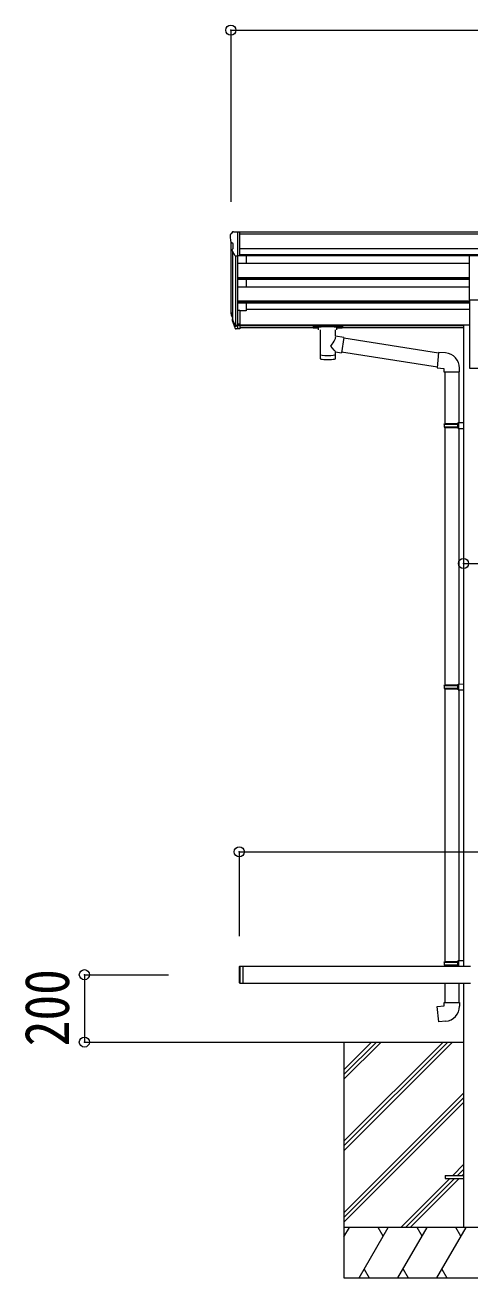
# Model space of a CAD drawing. Units: millimetres at full size, sheet at 1:30; details may follow other scales. Extents: x -8432 to 8432, y -5820 to 5820.
# Drawn here: x 777 to 2098, y -3639 to 80 of the extents above; entities that cross this region are included whole.
import ezdxf
from ezdxf.enums import TextEntityAlignment as Align

# ---------------------------------------------------------------- set-up
doc = ezdxf.new("R2010")
doc.units = ezdxf.units.MM
doc.header["$LTSCALE"] = 30
doc.header["$PDMODE"] = 32
doc.header["$PDSIZE"] = 30
for name, color, linetype, lineweight in [('0-0_0', 7, 'Continuous', 9), ('0-3_ELV2', 4, 'Continuous', 9), ('0-6_OTH_LINE', 6, 'Continuous', 9), ('0-9_OUTLINE', 7, 'Continuous', 9)]:
    doc.layers.add(name, color=color, linetype=linetype, lineweight=lineweight)
doc.styles.add('ＭＳ ゴシック', font='')
doc.styles.get('ＭＳ ゴシック').set_extended_font_data('MS Gothic')

msp = doc.modelspace()

# ---------------------------------------------------------------- linework, layer by layer
at = {"layer": '0-0_0'}
for p, q in [((994.47, -2938.6), (2079.5, -2938.6)), ((1724.3, -2938.6), (1724.3, -3638.59)), ((1724.3, -3232.77), (2018.48, -2938.6)), ((1724.3, -3246.91), (2032.63, -2938.6)), ((1724.3, -3261.06), (2046.77, -2938.6)), ((1724.3, -3048.93), (1834.64, -2938.6)), ((1724.3, -3034.78), (1820.49, -2938.6)), ((1724.3, -3020.64), (1806.35, -2938.6)), ((1724.3, -3444.9), (2079.1, -3090.11)), ((1724.3, -3459.05), (2079.1, -3104.25)), ((1724.3, -3473.19), (2079.1, -3118.39)), ((2047.25, -3334.1), (2079.1, -3302.24)), ((1892.75, -3488.59), (2038.25, -3343.1)), ((1906.89, -3488.59), (2052.39, -3343.1)), ((1921.03, -3488.59), (2066.53, -3343.1)), ((2061.39, -3334.1), (2079.1, -3316.38)), ((2075.53, -3334.1), (2079.1, -3330.52)), ((2524.3, -3488.59), (1724.3, -3488.59)), ((1724.3, -3516.1), (1740.18, -3488.59)), ((1769.05, -3638.59), (1855.65, -3488.59)), ((1840.65, -3514.58), (1825.65, -3488.59)), ((1884.52, -3638.59), (1971.12, -3488.59)), ((1956.12, -3514.58), (1941.12, -3488.59)), ((1999.99, -3638.59), (2086.59, -3488.59)), ((2071.59, -3514.58), (2056.59, -3488.59)), ((1724.3, -3638.59), (2524.3, -3638.59)), ((1784.05, -3612.62), (1799.05, -3638.59)), ((1899.52, -3612.62), (1914.52, -3638.59)), ((2014.99, -3612.61), (2029.99, -3638.59))]:
    msp.add_line(p, q, dxfattribs=at)
at = {"layer": '0-3_ELV2'}
for p, q in [((1386.5, -542.97), (1386.5, -543.6)), ((1393.41, -534.16), (1389.35, -539.97)), ((1396.5, -533.6), (1394.17, -533.74)), ((1396.5, -533.6), (1415, -533.6)), ((1408.5, -533.6), (1408.5, -767.32)), ((1415, -533.6), (1425, -533.68)), ((1415, -605.58), (1415, -533.6)), ((4266.01, -535.2), (1415, -535.2)), ((4266.01, -540.42), (1415, -540.42)), ((1425, -535.2), (1425, -533.68)), ((1388.5, -564.17), (1388.5, -766.95)), ((1389.04, -564.78), (1394.35, -567.85)), ((1400.88, -604.77), (1391.88, -589.17)), ((1393.48, -591.94), (1393.48, -793.66)), ((1394.5, -568.11), (1394.5, -584.39)), ((4266.01, -583.95), (1415, -583.95)), ((1402.5, -606.1), (1402.5, -812.1)), ((1408.5, -606.58), (1403.3, -606.26)), ((1415, -605.58), (1408.5, -605.58)), ((1408.5, -627.11), (2097, -627.11)), ((4266.01, -601.8), (1415, -601.8)), ((2097, -605.05), (1415, -605.05)), ((1433.5, -605.05), (1433.5, -627.11)), ((2097, -736.02), (2097, -604.23)), ((2097, -604.23), (2152, -604.23)), ((1408.5, -668.99), (2097, -668.99)), ((1408.5, -670.48), (2097, -670.48)), ((1408.5, -674.8), (2097, -674.8)), ((1408.5, -697.21), (2097, -697.21)), ((1433.5, -674.8), (1433.5, -697.21)), ((1408.5, -739.09), (2097, -739.09)), ((1408.5, -740.59), (2097, -740.59)), ((2097, -736.02), (2097, -938.6)), ((2097, -736.02), (2152, -736.02)), ((1390.2, -780.13), (1393.48, -787.19)), ((1408.5, -744.91), (2097, -744.91)), ((1408.5, -767.32), (1408.5, -822.09)), ((1415, -767.32), (1408.5, -767.32)), ((1415, -767.32), (1415, -821.35)), ((1433.5, -767.95), (1415, -767.95)), ((1433.5, -744.91), (1433.5, -767.95)), ((1433.5, -763.01), (2097, -763.01)), ((1389.6, -781.51), (1393.48, -789.46)), ((1391.91, -792.78), (1392.25, -797.19)), ((1392.25, -797.19), (1401.06, -820.74)), ((1392.87, -796.62), (1401.06, -812.8)), ((1402.07, -811.67), (1394.32, -796.27)), ((1408.5, -812.35), (1403.37, -812.35)), ((1408.5, -814.16), (1403.66, -814.16)), ((1415, -807.45), (1408.5, -807.45)), ((1415, -812.33), (1408.5, -812.33)), ((1415, -810.02), (2079.3, -810.02)), ((1415, -811.42), (2079.3, -811.42)), ((2079.3, -809.6), (2079.3, -2713.6)), ((2079.3, -809.6), (2097, -809.6)), ((1408.5, -822.09), (1403.66, -822.09)), ((1415, -821.35), (1408.5, -821.35)), ((1649, -819.11), (1415, -819.11)), ((2079.3, -819.11), (1703, -819.11)), ((2097, -938.6), (2152, -938.6)), ((1415.5, -2713.6), (1415.5, -2763.6)), ((1423.5, -2713.6), (1423.5, -2763.6)), ((1423.5, -2713.6), (2099.5, -2713.6)), ((1413.5, -2715.6), (1413.5, -2761.6)), ((1413.5, -2761.6), (1415.5, -2763.6)), ((1415.5, -2763.6), (1423.5, -2763.6)), ((1423.5, -2763.6), (2099.5, -2763.6)), ((2079.5, -2763.6), (2079.5, -3488.6)), ((2024.3, -3334.1), (2024.3, -3343.1)), ((2024.3, -3334.1), (2079.1, -3334.1)), ((2024.3, -3343.1), (2079.1, -3343.1))]:
    msp.add_line(p, q, dxfattribs=at)
msp.add_lwpolyline([(1413.5, -2715.6), (1415.5, -2713.6), (1423.5, -2713.6)], dxfattribs=at)
for centre, radius, start, end in [((1389.5, -542.97), 3, 93, 180), ((1588.5, -543.6), 202, 180, 184.94904), ((1394.23, -534.74), 1, 93.5, 145), ((1393.41, -560.41), 6.18, 185.7035, 224.99897), ((1394.48, -587.67), 3, 94.7167, 210), ((1394.2, -584.39), 0.3, 274.7167, 0), ((1394.2, -568.11), 0.3, 0, 60), ((1403.48, -603.27), 3, 210, 266.5), ((1417.69, -772.39), 29.53, 186.50806, 197.98144), ((1419.09, -770.63), 30.41, 187.1552, 198.19734)]:
    msp.add_arc(centre, radius, start, end, dxfattribs=at)
for centre, major_axis, ratio, start_param, end_param in [((1477.16, -772.82), (-89.06, 1.43), 0.57596, 6.1962358, 6.3678173), ((1476.37, -766.15), (87.93, 4.42), 0.541684, 3.0659337, 3.2228513), ((1393.22, -792.78), (1.3, 0), 0.90356, 1.3700892, 3.347195), ((1479.14, -776.59), (-89.07, 0), 0.90356, 0.2056023, 0.2515348), ((1478.42, -772.73), (-88.05, 0), 0.90356, 0.2662965, 0.3003836), ((1403.66, -811.45), (-3, 0), 0.90356, 0.5235988, 1.5707963), ((1403.37, -810.99), (-1.5, 0), 0.90356, 0.5235988, 1.5707963), ((1403.66, -819.38), (3, 0), 0.90356, 3.6651914, 4.712389)]:
    msp.add_ellipse(centre, major_axis=major_axis, ratio=ratio, start_param=start_param, end_param=end_param, dxfattribs=at)
at = {"layer": '0-6_OTH_LINE'}
for p, q in [((1388.5, 64.8), (1388.5, -444.77)), ((1388.5, 64.8), (4292.5, 64.8)), ((2079.3, -1518.15), (2169.3, -1518.15)), ((1413.5, -2373.84), (1413.5, -2623.84)), ((1413.5, -2373.84), (4267.5, -2373.84)), ((953.5, -2738.6), (1203.5, -2738.6)), ((953.5, -2738.6), (953.5, -2938.59)), ((953.5, -2938.59), (1203.5, -2938.59))]:
    msp.add_line(p, q, dxfattribs=at)
for p in [(1388.5, 64.8), (2079.3, -1518.15), (1413.5, -2373.84), (953.5, -2738.6), (953.5, -2938.59)]:
    msp.add_point(p, dxfattribs=at)
at = {"layer": '0-9_OUTLINE'}
for p, q in [((1632.5, -812.2), (1632.5, -817.95)), ((1634.5, -811.53), (1717.5, -811.53)), ((1634.5, -813.71), (1717.5, -813.71)), ((1649, -824.26), (1649, -817.71)), ((1703, -824.26), (1703, -817.71)), ((1719.5, -812.2), (1719.5, -817.95)), ((1634.5, -818.62), (1649, -818.62)), ((1653.1, -825.18), (1653.09, -910.62)), ((1698.9, -843.93), (1698.9, -825.18)), ((1724.12, -847.83), (1698.9, -843.92)), ((1703, -818.62), (1717.5, -818.62)), ((1724.12, -847.83), (1717.1, -893.09)), ((2005.12, -893.49), (1723.81, -849.85)), ((1698.92, -910.62), (1698.9, -889.96)), ((1698.9, -890.27), (1717.1, -893.09)), ((2001.45, -935.42), (1717.37, -891.35)), ((2026.12, -893.45), (2005.28, -891.62)), ((2021.19, -949.19), (2067.19, -949.19)), ((2023.3, -949.19), (2023.3, -1102.66)), ((2065.3, -949.19), (2065.3, -1100.1)), ((2067.19, -949.19), (2067.19, -938.28)), ((2021.3, -1104.66), (2022.3, -1102.66)), ((2021.3, -1104.66), (2065.3, -1104.66)), ((2021.3, -1104.66), (2021.3, -1112.66)), ((2021.3, -1112.66), (2065.3, -1112.66)), ((2021.3, -1112.66), (2022.3, -1114.66)), ((2022.3, -1102.66), (2065.3, -1102.66)), ((2022.3, -1114.66), (2065.3, -1114.66)), ((2023.3, -1114.66), (2023.3, -1878.54)), ((2060.83, -1104.66), (2060.4, -1102.66)), ((2063.3, -1100.16), (2079.3, -1099.69)), ((2063.3, -1102.16), (2063.3, -1100.16)), ((2063.3, -1102.16), (2065.3, -1102.16)), ((2063.3, -1117.16), (2063.3, -1115.16)), ((2079.3, -1099.69), (2079.3, -1117.63)), ((2063.3, -1117.16), (2079.3, -1117.63)), ((2065.3, -1117.22), (2065.3, -1875.98)), ((2021.3, -1880.54), (2022.3, -1878.54)), ((2021.3, -1880.54), (2065.3, -1880.54)), ((2021.3, -1880.54), (2021.3, -1888.54)), ((2021.3, -1888.54), (2065.3, -1888.54)), ((2021.3, -1888.54), (2022.3, -1890.54)), ((2022.3, -1878.54), (2065.3, -1878.54)), ((2022.3, -1890.54), (2065.3, -1890.54)), ((2023.3, -1890.54), (2023.3, -2699.04)), ((2060.83, -1880.54), (2060.4, -1878.54)), ((2063.3, -1876.04), (2079.3, -1875.57)), ((2063.3, -1878.04), (2063.3, -1876.04)), ((2063.3, -1878.04), (2065.3, -1878.04)), ((2063.3, -1893.04), (2063.3, -1891.04)), ((2063.3, -1893.04), (2079.3, -1893.51)), ((2065.3, -1893.1), (2065.3, -2696.48)), ((2079.3, -1875.57), (2079.3, -1893.51)), ((2021.3, -2701.04), (2022.3, -2699.04)), ((2021.3, -2701.04), (2065.3, -2701.04)), ((2021.3, -2701.04), (2021.3, -2709.04)), ((2021.3, -2709.04), (2065.3, -2709.04)), ((2021.3, -2709.04), (2022.3, -2711.04)), ((2022.3, -2699.04), (2065.3, -2699.04)), ((2022.3, -2711.04), (2065.3, -2711.04)), ((2023.3, -2711.04), (2023.3, -2713.6)), ((2060.83, -2701.04), (2060.4, -2699.04)), ((2063.3, -2696.54), (2079.3, -2696.07)), ((2063.3, -2698.54), (2063.3, -2696.54)), ((2063.3, -2698.54), (2065.3, -2698.54)), ((2063.3, -2713.54), (2063.3, -2711.54)), ((2063.3, -2713.54), (2065.3, -2713.6)), ((2079.3, -2696.07), (2079.3, -2713.6)), ((2023.3, -2763.6), (2023.3, -2821.04)), ((2065.3, -2763.6), (2065.3, -2821.04)), ((2021.3, -2821.04), (2067.3, -2821.04)), ((2021.3, -2831.04), (2021.3, -2821.04)), ((2067.3, -2821.04), (2067.3, -2831.95))]:
    msp.add_line(p, q, dxfattribs=at)
for points in [[(1632.5, -812.2), (1632.54, -812), (1632.63, -811.86), (1632.72, -811.77), (1632.82, -811.71), (1632.95, -811.66), (1633.24, -811.6), (1633.73, -811.55), (1634.27, -811.53), (1634.5, -811.53)], [(1632.5, -817.95), (1632.54, -818.15), (1632.63, -818.29), (1632.72, -818.38), (1632.82, -818.44), (1632.95, -818.49), (1633.24, -818.55), (1633.73, -818.59), (1634.27, -818.62), (1634.5, -818.62)], [(1717.5, -811.53), (1717.86, -811.54), (1718.39, -811.56), (1718.84, -811.61), (1719.14, -811.69), (1719.31, -811.79), (1719.43, -811.93), (1719.5, -812.11), (1719.5, -812.2)], [(1717.5, -818.62), (1717.86, -818.61), (1718.39, -818.59), (1718.84, -818.54), (1719.14, -818.46), (1719.31, -818.36), (1719.43, -818.22), (1719.5, -818.04), (1719.5, -817.95)], [(2005.28, -891.62), (2001.27, -937.45), (2021.19, -939.19), (2021.19, -949.19)], [(2060.83, -1104.66), (2060.83, -1112.66), (2060.4, -1114.66)], [(2063.3, -1115.16), (2065.3, -1115.16), (2065.3, -1102.16)], [(2060.83, -1880.54), (2060.83, -1888.54), (2060.4, -1890.54)], [(2063.3, -1891.04), (2065.3, -1891.04), (2065.3, -1878.04)], [(2060.83, -2701.04), (2060.83, -2709.04), (2060.4, -2711.04)], [(2063.3, -2711.54), (2065.3, -2711.54), (2065.3, -2698.54)], [(2026.23, -2876.78), (2005.39, -2878.61), (2001.38, -2832.78), (2021.3, -2831.04)]]:
    msp.add_lwpolyline(points, dxfattribs=at)
for centre, start, end in [((2022.19, -938.28), 0, 85), ((2022.3, -2831.95), 275, 0)]:
    msp.add_arc(centre, 45, start, end, dxfattribs=at)
for centre, major_axis, ratio, start_param, end_param in [((1634.5, -813.93), (2, 0), 0.109601, 1.5707963, 3.1415927), ((1676, -817.71), (27, 0), 0.070066, 6.2831853, 9.424778), ((1717.5, -813.93), (2, 0), 0.109601, 0, 1.5707963), ((1676, -870.47), (-22.81, -26.62), 0.234429, 1.6855472, 3.1268519), ((1687, -821.7), (16, 0), 0.361356, 6.2636979, 6.2831853), ((1678.56, -867.82), (20.32, -22.25), 0.045535, 0.0389954, 1.3075346), ((1676, -910.62), (22.92, 0), 0.101955, 3.1415499, 6.2833984), ((1676, -898.18), (22.91, 0), 0.122865, 3.1415927, 6.2831853)]:
    msp.add_ellipse(centre, major_axis=major_axis, ratio=ratio, start_param=start_param, end_param=end_param, dxfattribs=at)

# ---------------------------------------------------------------- texts
at = {"layer": '0-6_OTH_LINE', "color": 7, "style": 'ＭＳ ゴシック', "width": 0.85}
msp.add_text('200', height=132, rotation=90, dxfattribs=at).set_placement((947.5, -2951.1), align=Align.BOTTOM_LEFT)

doc.saveas('drawing.dxf')
